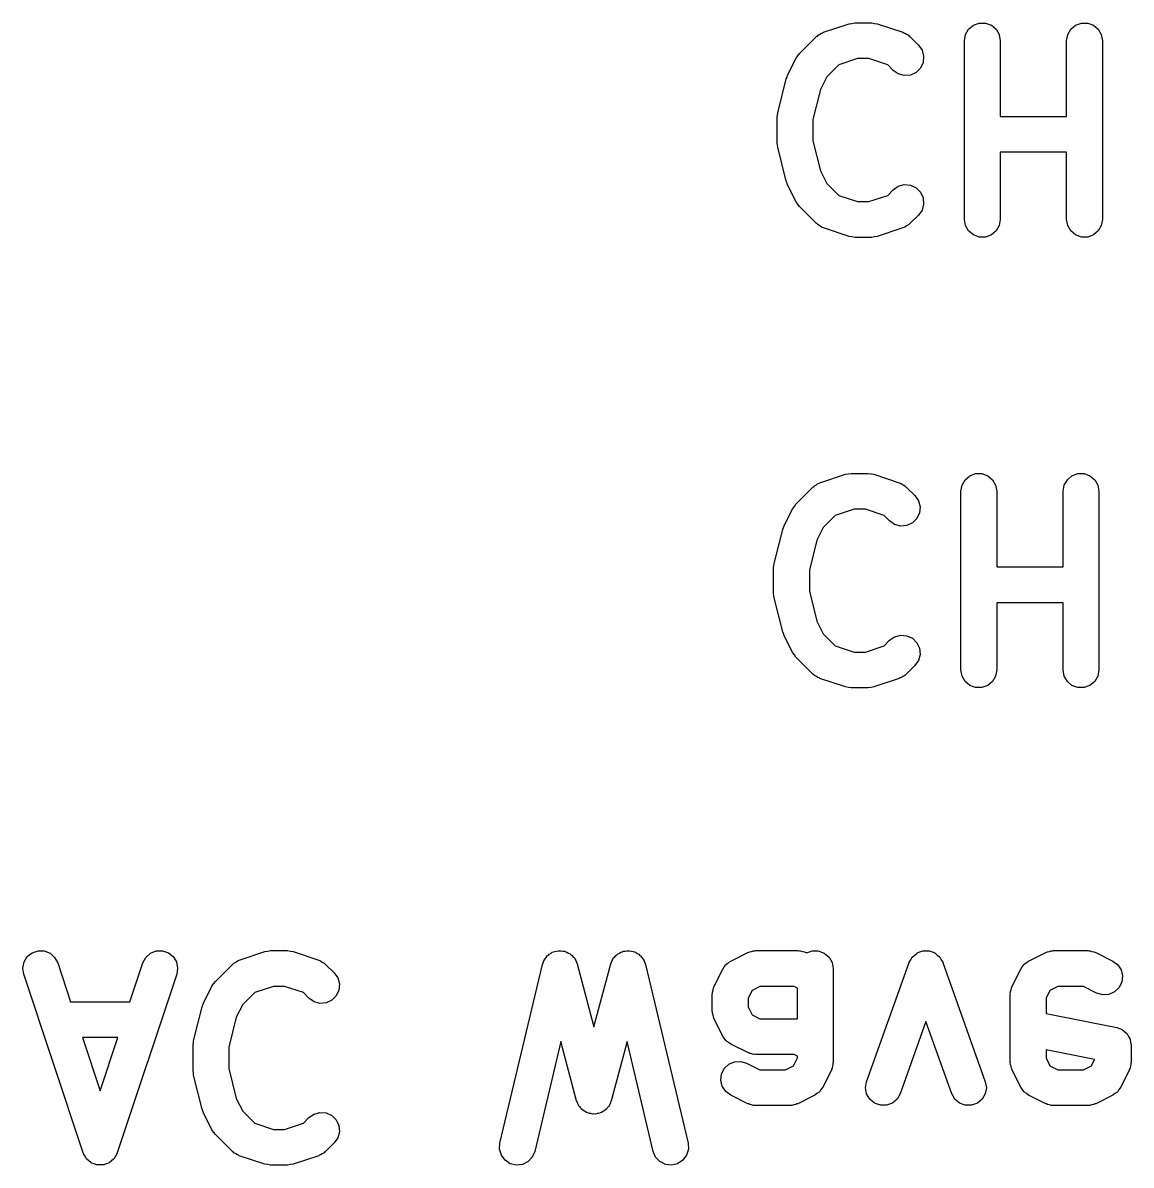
# Model space of a CAD drawing. Extents: x 91.3 to 189.8, y -113.5 to -60.4.
# Drawn here: x 170.24 to 176.44, y -94 to -87.61 of the extents above; entities that cross this region are included whole.
import ezdxf

# ---------------------------------------------------------------- set-up
doc = ezdxf.new("R2010")
doc.units = 0
doc.header["$MEASUREMENT"] = 0
doc.layers.add('BLACK', color=7, linetype='CONTINUOUS')

msp = doc.modelspace()

# ---------------------------------------------------------------- linework, layer by layer
at = {"layer": 'Black'}
for p, q in [((174.694, -87.6713), (174.703, -87.6646)), ((174.703, -87.6646), (174.709, -87.6631)), ((174.709, -87.6631), (174.714, -87.6604)), ((174.714, -87.6604), (174.857, -87.6128)), ((174.857, -87.6128), (174.873, -87.6104)), ((174.873, -87.6104), (174.889, -87.6076)), ((174.889, -87.6076), (174.984, -87.6076)), ((174.984, -87.6076), (175, -87.6104)), ((175, -87.6104), (175.015, -87.6128)), ((175.015, -87.6128), (175.158, -87.6604)), ((175.158, -87.6604), (175.163, -87.6631)), ((175.163, -87.6631), (175.169, -87.6646)), ((175.169, -87.6646), (175.179, -87.6713)), ((175.509, -87.6734), (175.526, -87.6433)), ((175.526, -87.6433), (175.553, -87.621)), ((175.553, -87.621), (175.585, -87.6091)), ((175.585, -87.6091), (175.62, -87.6091)), ((175.62, -87.6091), (175.653, -87.621)), ((175.653, -87.621), (175.679, -87.6433)), ((175.679, -87.6433), (175.697, -87.6734)), ((176.08, -87.6734), (176.098, -87.6433)), ((176.098, -87.6433), (176.124, -87.621)), ((176.124, -87.621), (176.157, -87.6091)), ((176.157, -87.6091), (176.192, -87.6091)), ((176.192, -87.6091), (176.224, -87.621)), ((176.224, -87.621), (176.251, -87.6433)), ((176.251, -87.6433), (176.268, -87.6734)), ((174.58, -87.7798), (174.675, -87.6845)), ((174.675, -87.6845), (174.68, -87.6812)), ((174.68, -87.6812), (174.684, -87.6769)), ((174.684, -87.6769), (174.694, -87.6713)), ((175.179, -87.6713), (175.189, -87.6769)), ((175.189, -87.6769), (175.193, -87.6812)), ((175.193, -87.6812), (175.197, -87.6845)), ((175.197, -87.6845), (175.245, -87.7321)), ((175.245, -87.7321), (175.265, -87.7606)), ((175.503, -87.7076), (175.509, -87.6734)), ((175.503, -88.7076), (175.503, -87.7076)), ((175.697, -87.6734), (175.703, -87.7076)), ((175.703, -87.7076), (175.703, -88.1314)), ((176.074, -87.7076), (176.08, -87.6734)), ((176.074, -88.1314), (176.074, -87.7076)), ((176.268, -87.6734), (176.274, -87.7076)), ((176.274, -87.7076), (176.274, -88.7076)), ((174.561, -87.8058), (174.571, -87.7929)), ((174.571, -87.7929), (174.58, -87.7798)), ((175.265, -87.7606), (175.274, -87.7941)), ((175.274, -87.7941), (175.271, -87.8287)), ((174.513, -87.901), (174.561, -87.8058)), ((174.8, -87.8426), (174.733, -87.9097)), ((174.905, -87.8076), (174.8, -87.8426)), ((174.968, -87.8076), (174.905, -87.8076)), ((175.073, -87.8426), (174.968, -87.8076)), ((175.104, -87.8736), (175.073, -87.8426)), ((175.256, -87.8602), (175.232, -87.8848)), ((175.271, -87.8287), (175.256, -87.8602)), ((174.458, -88.1119), (174.506, -87.9215)), ((174.506, -87.9215), (174.51, -87.9115)), ((174.51, -87.9115), (174.513, -87.901)), ((174.733, -87.9097), (174.697, -87.9806)), ((175.132, -87.8935), (175.104, -87.8736)), ((175.166, -87.9025), (175.132, -87.8935)), ((175.2, -87.8995), (175.166, -87.9025)), ((175.232, -87.8848), (175.2, -87.8995)), ((174.697, -87.9806), (174.655, -88.1485)), ((174.457, -88.1241), (174.458, -88.1119)), ((174.455, -88.1362), (174.457, -88.1241)), ((174.455, -88.279), (174.455, -88.1362)), ((174.655, -88.1485), (174.655, -88.2667)), ((175.703, -88.1314), (176.074, -88.1314)), ((174.457, -88.2911), (174.455, -88.279)), ((174.458, -88.3033), (174.457, -88.2911)), ((174.506, -88.4938), (174.458, -88.3033)), ((174.655, -88.2667), (174.697, -88.4346)), ((176.074, -88.3314), (175.703, -88.3314)), ((175.703, -88.3314), (175.703, -88.7076)), ((176.074, -88.7076), (176.074, -88.3314)), ((174.697, -88.4346), (174.733, -88.5055)), ((174.51, -88.5038), (174.506, -88.4938)), ((174.513, -88.5142), (174.51, -88.5038)), ((174.561, -88.6095), (174.513, -88.5142)), ((174.733, -88.5055), (174.8, -88.5726)), ((175.073, -88.5726), (175.104, -88.5417)), ((175.104, -88.5417), (175.132, -88.5218)), ((175.132, -88.5218), (175.166, -88.5128)), ((175.166, -88.5128), (175.2, -88.5158)), ((175.2, -88.5158), (175.232, -88.5305)), ((175.232, -88.5305), (175.256, -88.555)), ((175.256, -88.555), (175.271, -88.5865)), ((174.571, -88.6223), (174.561, -88.6095)), ((174.58, -88.6355), (174.571, -88.6223)), ((174.8, -88.5726), (174.905, -88.6076)), ((174.905, -88.6076), (174.968, -88.6076)), ((174.968, -88.6076), (175.073, -88.5726)), ((175.274, -88.6211), (175.265, -88.6546)), ((175.271, -88.5865), (175.274, -88.6211)), ((174.675, -88.7307), (174.58, -88.6355)), ((175.245, -88.6831), (175.197, -88.7307)), ((175.265, -88.6546), (175.245, -88.6831)), ((174.68, -88.734), (174.675, -88.7307)), ((174.684, -88.7383), (174.68, -88.734)), ((174.694, -88.7439), (174.684, -88.7383)), ((174.703, -88.7506), (174.694, -88.7439)), ((174.709, -88.7521), (174.703, -88.7506)), ((174.714, -88.7549), (174.709, -88.7521)), ((174.857, -88.8025), (174.714, -88.7549)), ((175.158, -88.7549), (175.015, -88.8025)), ((175.163, -88.7521), (175.158, -88.7549)), ((175.169, -88.7506), (175.163, -88.7521)), ((175.179, -88.7439), (175.169, -88.7506)), ((175.189, -88.7383), (175.179, -88.7439)), ((175.193, -88.734), (175.189, -88.7383)), ((175.197, -88.7307), (175.193, -88.734)), ((175.509, -88.7418), (175.503, -88.7076)), ((175.526, -88.7719), (175.509, -88.7418)), ((175.697, -88.7418), (175.679, -88.7719)), ((175.703, -88.7076), (175.697, -88.7418)), ((176.08, -88.7418), (176.074, -88.7076)), ((176.098, -88.7719), (176.08, -88.7418)), ((176.268, -88.7418), (176.251, -88.7719)), ((176.274, -88.7076), (176.268, -88.7418)), ((174.873, -88.8048), (174.857, -88.8025)), ((174.889, -88.8076), (174.873, -88.8048)), ((174.984, -88.8076), (174.889, -88.8076)), ((175, -88.8048), (174.984, -88.8076)), ((175.015, -88.8025), (175, -88.8048)), ((175.553, -88.7942), (175.526, -88.7719)), ((175.585, -88.8061), (175.553, -88.7942)), ((175.62, -88.8061), (175.585, -88.8061)), ((175.653, -88.7942), (175.62, -88.8061)), ((175.679, -88.7719), (175.653, -88.7942)), ((176.124, -88.7942), (176.098, -88.7719)), ((176.157, -88.8061), (176.124, -88.7942)), ((176.192, -88.8061), (176.157, -88.8061)), ((176.224, -88.7942), (176.192, -88.8061)), ((176.251, -88.7719), (176.224, -88.7942)), ((174.694, -90.1804), (174.837, -90.1328)), ((174.837, -90.1328), (174.853, -90.1304)), ((174.853, -90.1304), (174.869, -90.1276)), ((174.869, -90.1276), (174.964, -90.1276)), ((174.964, -90.1276), (174.98, -90.1304)), ((174.98, -90.1304), (174.995, -90.1328)), ((174.995, -90.1328), (175.138, -90.1804)), ((175.506, -90.1633), (175.533, -90.141)), ((175.533, -90.141), (175.565, -90.1291)), ((175.565, -90.1291), (175.6, -90.1291)), ((175.6, -90.1291), (175.633, -90.141)), ((175.633, -90.141), (175.659, -90.1633)), ((176.078, -90.1633), (176.104, -90.141)), ((176.104, -90.141), (176.137, -90.1291)), ((176.137, -90.1291), (176.172, -90.1291)), ((176.172, -90.1291), (176.204, -90.141)), ((176.204, -90.141), (176.231, -90.1633)), ((174.56, -90.2998), (174.655, -90.2045)), ((174.655, -90.2045), (174.66, -90.2012)), ((174.66, -90.2012), (174.664, -90.1969)), ((174.664, -90.1969), (174.674, -90.1913)), ((174.674, -90.1913), (174.683, -90.1846)), ((174.683, -90.1846), (174.689, -90.1831)), ((174.689, -90.1831), (174.694, -90.1804)), ((175.138, -90.1804), (175.143, -90.1831)), ((175.143, -90.1831), (175.149, -90.1846)), ((175.149, -90.1846), (175.159, -90.1913)), ((175.159, -90.1913), (175.169, -90.1969)), ((175.169, -90.1969), (175.173, -90.2012)), ((175.173, -90.2012), (175.177, -90.2045)), ((175.177, -90.2045), (175.225, -90.2521)), ((175.483, -90.2276), (175.489, -90.1934)), ((175.489, -90.1934), (175.506, -90.1633)), ((175.659, -90.1633), (175.677, -90.1934)), ((175.677, -90.1934), (175.683, -90.2276)), ((176.054, -90.2276), (176.06, -90.1934)), ((176.06, -90.1934), (176.078, -90.1633)), ((176.231, -90.1633), (176.248, -90.1934)), ((176.248, -90.1934), (176.254, -90.2276)), ((175.225, -90.2521), (175.245, -90.2806)), ((175.245, -90.2806), (175.254, -90.3141)), ((175.483, -91.2276), (175.483, -90.2276)), ((175.683, -90.2276), (175.683, -90.6514)), ((176.054, -90.6514), (176.054, -90.2276)), ((176.254, -90.2276), (176.254, -91.2276)), ((174.493, -90.421), (174.541, -90.3258)), ((174.541, -90.3258), (174.551, -90.3129)), ((174.551, -90.3129), (174.56, -90.2998)), ((174.885, -90.3276), (174.78, -90.3626)), ((174.948, -90.3276), (174.885, -90.3276)), ((175.053, -90.3626), (174.948, -90.3276)), ((175.251, -90.3487), (175.236, -90.3802)), ((175.254, -90.3141), (175.251, -90.3487)), ((174.78, -90.3626), (174.713, -90.4297)), ((175.084, -90.3936), (175.053, -90.3626)), ((175.112, -90.4135), (175.084, -90.3936)), ((175.146, -90.4225), (175.112, -90.4135)), ((175.212, -90.4048), (175.18, -90.4194)), ((175.236, -90.3802), (175.212, -90.4048)), ((174.438, -90.6319), (174.486, -90.4415)), ((174.486, -90.4415), (174.49, -90.4315)), ((174.49, -90.4315), (174.493, -90.421)), ((174.713, -90.4297), (174.677, -90.5006)), ((175.18, -90.4194), (175.146, -90.4225)), ((174.677, -90.5006), (174.635, -90.6685)), ((174.435, -90.6562), (174.437, -90.6441)), ((174.435, -90.799), (174.435, -90.6562)), ((174.437, -90.6441), (174.438, -90.6319)), ((174.635, -90.6685), (174.635, -90.7867)), ((175.683, -90.6514), (176.054, -90.6514)), ((174.437, -90.8111), (174.435, -90.799)), ((174.635, -90.7867), (174.677, -90.9546)), ((174.438, -90.8233), (174.437, -90.8111)), ((174.486, -91.0138), (174.438, -90.8233)), ((176.054, -90.8514), (175.683, -90.8514)), ((175.683, -90.8514), (175.683, -91.2276)), ((176.054, -91.2276), (176.054, -90.8514)), ((174.677, -90.9546), (174.713, -91.0255)), ((174.49, -91.0238), (174.486, -91.0138)), ((174.493, -91.0342), (174.49, -91.0238)), ((174.541, -91.1295), (174.493, -91.0342)), ((174.713, -91.0255), (174.78, -91.0926)), ((175.084, -91.0617), (175.112, -91.0418)), ((175.112, -91.0418), (175.146, -91.0328)), ((175.146, -91.0328), (175.18, -91.0358)), ((175.18, -91.0358), (175.212, -91.0505)), ((175.212, -91.0505), (175.236, -91.075)), ((174.78, -91.0926), (174.885, -91.1276)), ((174.948, -91.1276), (175.053, -91.0926)), ((175.053, -91.0926), (175.084, -91.0617)), ((175.236, -91.075), (175.251, -91.1065)), ((175.251, -91.1065), (175.254, -91.1411)), ((174.551, -91.1423), (174.541, -91.1295)), ((174.56, -91.1555), (174.551, -91.1423)), ((174.655, -91.2507), (174.56, -91.1555)), ((174.885, -91.1276), (174.948, -91.1276)), ((175.245, -91.1746), (175.225, -91.2031)), ((175.254, -91.1411), (175.245, -91.1746)), ((175.225, -91.2031), (175.177, -91.2507)), ((175.489, -91.2618), (175.483, -91.2276)), ((175.683, -91.2276), (175.677, -91.2618)), ((176.06, -91.2618), (176.054, -91.2276)), ((176.254, -91.2276), (176.248, -91.2618)), ((174.66, -91.254), (174.655, -91.2507)), ((174.664, -91.2583), (174.66, -91.254)), ((174.674, -91.2639), (174.664, -91.2583)), ((174.683, -91.2706), (174.674, -91.2639)), ((174.689, -91.2721), (174.683, -91.2706)), ((174.694, -91.2749), (174.689, -91.2721)), ((174.837, -91.3225), (174.694, -91.2749)), ((175.138, -91.2749), (174.995, -91.3225)), ((175.143, -91.2721), (175.138, -91.2749)), ((175.149, -91.2706), (175.143, -91.2721)), ((175.159, -91.2639), (175.149, -91.2706)), ((175.169, -91.2583), (175.159, -91.2639)), ((175.173, -91.254), (175.169, -91.2583)), ((175.177, -91.2507), (175.173, -91.254)), ((175.506, -91.2919), (175.489, -91.2618)), ((175.533, -91.3142), (175.506, -91.2919)), ((175.659, -91.2919), (175.633, -91.3142)), ((175.677, -91.2618), (175.659, -91.2919)), ((176.078, -91.2919), (176.06, -91.2618)), ((176.104, -91.3142), (176.078, -91.2919)), ((176.231, -91.2919), (176.204, -91.3142)), ((176.248, -91.2618), (176.231, -91.2919)), ((174.853, -91.3248), (174.837, -91.3225)), ((174.869, -91.3276), (174.853, -91.3248)), ((174.964, -91.3276), (174.869, -91.3276)), ((174.98, -91.3248), (174.964, -91.3276)), ((174.995, -91.3225), (174.98, -91.3248)), ((175.565, -91.3261), (175.533, -91.3142)), ((175.6, -91.3261), (175.565, -91.3261)), ((175.633, -91.3142), (175.6, -91.3261)), ((176.137, -91.3261), (176.104, -91.3142)), ((176.172, -91.3261), (176.137, -91.3261)), ((176.204, -91.3142), (176.172, -91.3261)), ((170.242, -92.8609), (170.26, -92.8313)), ((170.26, -92.8313), (170.287, -92.8097)), ((170.287, -92.8097), (170.32, -92.7987)), ((170.32, -92.7987), (170.355, -92.7996)), ((170.355, -92.7996), (170.387, -92.8124)), ((170.387, -92.8124), (170.413, -92.8355)), ((170.413, -92.8355), (170.43, -92.866)), ((170.907, -92.866), (170.923, -92.8355)), ((170.923, -92.8355), (170.949, -92.8124)), ((170.949, -92.8124), (170.981, -92.7996)), ((170.981, -92.7996), (171.016, -92.7987)), ((171.016, -92.7987), (171.049, -92.8097)), ((171.049, -92.8097), (171.076, -92.8313)), ((171.076, -92.8313), (171.094, -92.8609)), ((171.446, -92.8504), (171.589, -92.8028)), ((171.589, -92.8028), (171.605, -92.8004)), ((171.605, -92.8004), (171.62, -92.7976)), ((171.62, -92.7976), (171.716, -92.7976)), ((171.716, -92.7976), (171.732, -92.8004)), ((171.732, -92.8004), (171.747, -92.8028)), ((171.747, -92.8028), (171.89, -92.8504)), ((173.153, -92.8493), (173.156, -92.8426)), ((173.156, -92.8426), (173.163, -92.8352)), ((173.163, -92.8352), (173.169, -92.8268)), ((173.169, -92.8268), (173.175, -92.8226)), ((173.175, -92.8226), (173.18, -92.8173)), ((173.18, -92.8173), (173.189, -92.8128)), ((173.189, -92.8128), (173.197, -92.8069)), ((173.197, -92.8069), (173.204, -92.8051)), ((173.204, -92.8051), (173.211, -92.8018)), ((173.211, -92.8018), (173.221, -92.8006)), ((173.221, -92.8006), (173.231, -92.798)), ((173.231, -92.798), (173.238, -92.7986)), ((173.238, -92.7986), (173.245, -92.7978)), ((173.245, -92.7978), (173.255, -92.8002)), ((173.255, -92.8002), (173.266, -92.8011)), ((173.266, -92.8011), (173.272, -92.8041)), ((173.272, -92.8041), (173.279, -92.8058)), ((173.279, -92.8058), (173.288, -92.8115)), ((173.288, -92.8115), (173.297, -92.8158)), ((173.297, -92.8158), (173.302, -92.8209)), ((173.302, -92.8209), (173.308, -92.825)), ((173.308, -92.825), (173.314, -92.8331)), ((173.314, -92.8331), (173.322, -92.8404)), ((173.322, -92.8404), (173.325, -92.847)), ((173.535, -92.847), (173.538, -92.8404)), ((173.538, -92.8404), (173.546, -92.8331)), ((173.546, -92.8331), (173.552, -92.825)), ((173.552, -92.825), (173.558, -92.8209)), ((173.558, -92.8209), (173.563, -92.8158)), ((173.563, -92.8158), (173.572, -92.8115)), ((173.572, -92.8115), (173.581, -92.8058)), ((173.581, -92.8058), (173.588, -92.8041)), ((173.588, -92.8041), (173.594, -92.8011)), ((173.594, -92.8011), (173.605, -92.8002)), ((173.605, -92.8002), (173.615, -92.7978)), ((173.615, -92.7978), (173.622, -92.7986)), ((173.622, -92.7986), (173.629, -92.798)), ((173.629, -92.798), (173.639, -92.8006)), ((173.639, -92.8006), (173.649, -92.8018)), ((173.649, -92.8018), (173.656, -92.8051)), ((173.656, -92.8051), (173.663, -92.8069)), ((173.663, -92.8069), (173.671, -92.8128)), ((173.671, -92.8128), (173.68, -92.8173)), ((173.68, -92.8173), (173.685, -92.8226)), ((173.685, -92.8226), (173.691, -92.8268)), ((173.691, -92.8268), (173.697, -92.8352)), ((173.697, -92.8352), (173.704, -92.8426)), ((173.704, -92.8426), (173.707, -92.8493)), ((174.195, -92.8558), (174.29, -92.8082)), ((174.29, -92.8082), (174.296, -92.8065)), ((174.296, -92.8065), (174.301, -92.8036)), ((174.301, -92.8036), (174.312, -92.8016)), ((174.312, -92.8016), (174.323, -92.7983)), ((174.323, -92.7983), (174.329, -92.7986)), ((174.329, -92.7986), (174.335, -92.7976)), ((174.335, -92.7976), (174.573, -92.7976)), ((174.573, -92.7976), (174.579, -92.7986)), ((174.579, -92.7986), (174.584, -92.7983)), ((174.584, -92.7983), (174.596, -92.8016)), ((174.596, -92.8016), (174.607, -92.8036)), ((174.607, -92.8036), (174.612, -92.8065)), ((174.612, -92.8065), (174.618, -92.8082)), ((174.618, -92.8082), (174.621, -92.8099)), ((174.621, -92.8099), (174.651, -92.7991)), ((174.651, -92.7991), (174.685, -92.7991)), ((174.685, -92.7991), (174.718, -92.811)), ((174.718, -92.811), (174.745, -92.8333)), ((174.745, -92.8333), (174.762, -92.8634)), ((175.202, -92.8483), (175.21, -92.8338)), ((175.21, -92.8338), (175.211, -92.8334)), ((175.211, -92.8329), (175.224, -92.8221)), ((175.211, -92.8334), (175.211, -92.8329)), ((175.224, -92.8221), (175.237, -92.8113)), ((175.237, -92.8111), (175.238, -92.8107)), ((175.237, -92.8113), (175.237, -92.8111)), ((175.238, -92.8107), (175.253, -92.8051)), ((175.253, -92.8051), (175.269, -92.7992)), ((175.269, -92.7992), (175.27, -92.7992)), ((175.27, -92.7992), (175.27, -92.799)), ((175.27, -92.799), (175.287, -92.7991)), ((175.287, -92.7991), (175.304, -92.799)), ((175.304, -92.799), (175.304, -92.7992)), ((175.304, -92.7992), (175.305, -92.7992)), ((175.305, -92.7992), (175.321, -92.8051)), ((175.321, -92.8051), (175.337, -92.8107)), ((175.337, -92.8107), (175.337, -92.8111)), ((175.337, -92.8111), (175.338, -92.8113)), ((175.338, -92.8113), (175.35, -92.8222)), ((175.35, -92.8222), (175.363, -92.8329)), ((175.363, -92.8329), (175.364, -92.8334)), ((175.364, -92.8334), (175.364, -92.8338)), ((175.364, -92.8338), (175.372, -92.8484)), ((175.861, -92.8558), (175.957, -92.8082)), ((175.957, -92.8082), (175.962, -92.8065)), ((175.962, -92.8065), (175.967, -92.8036)), ((175.967, -92.8036), (175.979, -92.8016)), ((175.979, -92.8016), (175.99, -92.7983)), ((175.99, -92.7983), (175.996, -92.7986)), ((175.996, -92.7986), (176.001, -92.7976)), ((176.001, -92.7976), (176.192, -92.7976)), ((176.192, -92.7976), (176.198, -92.7986)), ((176.198, -92.7986), (176.203, -92.7983)), ((176.203, -92.7983), (176.215, -92.8016)), ((176.215, -92.8016), (176.226, -92.8036)), ((176.226, -92.8036), (176.231, -92.8065)), ((176.231, -92.8065), (176.237, -92.8082)), ((176.237, -92.8082), (176.332, -92.8558)), ((170.235, -92.8949), (170.242, -92.8609)), ((170.24, -92.9292), (170.235, -92.8949)), ((170.43, -92.866), (170.502, -93.0833)), ((170.834, -93.0833), (170.907, -92.866)), ((171.094, -92.8609), (171.101, -92.8949)), ((171.101, -92.8949), (171.096, -92.9292)), ((171.312, -92.9698), (171.407, -92.8745)), ((171.407, -92.8745), (171.412, -92.8712)), ((171.412, -92.8712), (171.415, -92.8669)), ((171.415, -92.8669), (171.426, -92.8613)), ((171.426, -92.8613), (171.435, -92.8546)), ((171.435, -92.8546), (171.441, -92.8531)), ((171.441, -92.8531), (171.446, -92.8504)), ((171.89, -92.8504), (171.895, -92.8531)), ((171.895, -92.8531), (171.901, -92.8546)), ((171.901, -92.8546), (171.91, -92.8613)), ((171.91, -92.8613), (171.921, -92.8669)), ((171.921, -92.8669), (171.925, -92.8712)), ((171.925, -92.8712), (171.929, -92.8745)), ((171.929, -92.8745), (171.977, -92.9221)), ((172.904, -93.8745), (173.142, -92.8745)), ((173.142, -92.8745), (173.146, -92.8651)), ((173.146, -92.8651), (173.149, -92.8552)), ((173.149, -92.8552), (173.153, -92.8493)), ((173.325, -92.847), (173.329, -92.8528)), ((173.329, -92.8528), (173.332, -92.8626)), ((173.332, -92.8626), (173.336, -92.8719)), ((173.336, -92.8719), (173.43, -93.2238)), ((173.43, -93.2238), (173.524, -92.8719)), ((173.524, -92.8719), (173.528, -92.8626)), ((173.528, -92.8626), (173.531, -92.8528)), ((173.531, -92.8528), (173.535, -92.847)), ((173.707, -92.8493), (173.711, -92.8552)), ((173.711, -92.8552), (173.714, -92.8651)), ((173.714, -92.8651), (173.718, -92.8745)), ((173.718, -92.8745), (173.956, -93.8745)), ((174.102, -92.9958), (174.15, -92.9005)), ((174.15, -92.9005), (174.159, -92.8887)), ((174.159, -92.8887), (174.167, -92.8765)), ((174.167, -92.8765), (174.169, -92.8748)), ((174.169, -92.8748), (174.171, -92.8726)), ((174.171, -92.8726), (174.183, -92.8645)), ((174.183, -92.8645), (174.195, -92.8558)), ((174.762, -92.8634), (174.768, -92.8976)), ((174.768, -92.8976), (174.768, -93.4214)), ((174.955, -93.5307), (175.193, -92.864)), ((175.193, -92.8628), (175.202, -92.8483)), ((175.193, -92.8635), (175.193, -92.8628)), ((175.193, -92.864), (175.193, -92.8635)), ((175.372, -92.8484), (175.381, -92.8628)), ((175.381, -92.8628), (175.381, -92.8635)), ((175.381, -92.8635), (175.381, -92.864)), ((175.381, -92.864), (175.619, -93.5307)), ((175.769, -92.9958), (175.817, -92.9005)), ((175.817, -92.9005), (175.825, -92.8887)), ((175.825, -92.8887), (175.834, -92.8765)), ((175.834, -92.8765), (175.836, -92.8748)), ((175.836, -92.8748), (175.837, -92.8726)), ((175.837, -92.8726), (175.85, -92.8645)), ((175.85, -92.8645), (175.861, -92.8558)), ((176.332, -92.8558), (176.36, -92.8765)), ((176.36, -92.8765), (176.379, -92.9055)), ((176.379, -92.9055), (176.387, -92.9392)), ((170.573, -93.9292), (170.24, -92.9292)), ((171.096, -92.9292), (170.763, -93.9292)), ((171.302, -92.9829), (171.312, -92.9698)), ((171.977, -92.9221), (171.997, -92.9506)), ((171.997, -92.9506), (172.006, -92.9841)), ((176.383, -92.9737), (176.367, -93.0048)), ((176.387, -92.9392), (176.383, -92.9737)), ((171.245, -93.091), (171.293, -92.9958)), ((171.293, -92.9958), (171.302, -92.9829)), ((171.532, -93.0326), (171.465, -93.0997)), ((171.637, -92.9976), (171.532, -93.0326)), ((171.699, -92.9976), (171.637, -92.9976)), ((171.805, -93.0326), (171.699, -92.9976)), ((171.835, -93.0636), (171.805, -93.0326)), ((172.003, -93.0187), (171.988, -93.0502)), ((172.006, -92.9841), (172.003, -93.0187)), ((174.092, -93.0405), (174.093, -93.0348)), ((174.093, -93.029), (174.096, -93.0178)), ((174.093, -93.0348), (174.093, -93.029)), ((174.096, -93.0178), (174.098, -93.0063)), ((174.098, -93.0063), (174.101, -93.0013)), ((174.101, -93.0013), (174.102, -92.9958)), ((174.314, -93.0198), (174.292, -93.0641)), ((174.358, -92.9976), (174.314, -93.0198)), ((174.549, -92.9976), (174.358, -92.9976)), ((174.568, -93.007), (174.549, -92.9976)), ((174.568, -93.1786), (174.568, -93.007)), ((175.759, -93.029), (175.763, -93.0178)), ((175.76, -93.0348), (175.759, -93.029)), ((175.759, -93.0405), (175.76, -93.0348)), ((175.763, -93.0178), (175.765, -93.0063)), ((175.765, -93.0063), (175.767, -93.0013)), ((175.767, -93.0013), (175.769, -92.9958)), ((175.981, -93.0198), (175.959, -93.0641)), ((176.025, -92.9976), (175.981, -93.0198)), ((176.168, -92.9976), (176.025, -92.9976)), ((176.242, -93.0347), (176.168, -92.9976)), ((176.276, -93.0446), (176.242, -93.0347)), ((176.342, -93.0287), (176.31, -93.0425)), ((176.367, -93.0048), (176.342, -93.0287)), ((170.502, -93.0833), (170.834, -93.0833)), ((171.238, -93.1115), (171.242, -93.1015)), ((171.242, -93.1015), (171.245, -93.091)), ((171.465, -93.0997), (171.429, -93.1706)), ((171.864, -93.0835), (171.835, -93.0636)), ((171.897, -93.0925), (171.864, -93.0835)), ((171.932, -93.0894), (171.897, -93.0925)), ((171.964, -93.0748), (171.932, -93.0894)), ((171.988, -93.0502), (171.964, -93.0748)), ((174.092, -93.1357), (174.092, -93.0405)), ((174.292, -93.0641), (174.292, -93.1121)), ((175.759, -93.4214), (175.759, -93.0405)), ((175.959, -93.0641), (175.959, -93.149)), ((176.31, -93.0425), (176.276, -93.0446)), ((171.19, -93.3019), (171.238, -93.1115)), ((174.093, -93.1414), (174.092, -93.1357)), ((174.093, -93.1471), (174.093, -93.1414)), ((174.096, -93.1584), (174.093, -93.1471)), ((174.098, -93.1699), (174.096, -93.1584)), ((174.292, -93.1121), (174.314, -93.1564)), ((174.314, -93.1564), (174.358, -93.1786)), ((175.959, -93.149), (176.354, -93.2281)), ((171.429, -93.1706), (171.387, -93.3385)), ((174.101, -93.1749), (174.098, -93.1699)), ((174.102, -93.1804), (174.101, -93.1749)), ((174.15, -93.2757), (174.102, -93.1804)), ((174.358, -93.1786), (174.568, -93.1786)), ((175.287, -93.1949), (175.143, -93.5979)), ((175.431, -93.5979), (175.287, -93.1949)), ((176.354, -93.2281), (176.369, -93.234)), ((170.569, -93.2833), (170.668, -93.5814)), ((170.767, -93.2833), (170.569, -93.2833)), ((170.668, -93.5814), (170.767, -93.2833)), ((174.159, -93.2875), (174.15, -93.2757)), ((174.167, -93.2997), (174.159, -93.2875)), ((176.369, -93.234), (176.385, -93.2396)), ((176.385, -93.2396), (176.386, -93.2403)), ((176.386, -93.2403), (176.387, -93.2408)), ((176.387, -93.2408), (176.399, -93.2515)), ((176.399, -93.2515), (176.411, -93.2619)), ((176.411, -93.2619), (176.412, -93.2629)), ((176.412, -93.2629), (176.413, -93.2637)), ((176.413, -93.2637), (176.421, -93.2779)), ((176.421, -93.2779), (176.429, -93.292)), ((176.429, -93.292), (176.429, -93.2931)), ((176.429, -93.2931), (176.429, -93.2941)), ((171.187, -93.3262), (171.189, -93.3141)), ((171.187, -93.469), (171.187, -93.3262)), ((171.189, -93.3141), (171.19, -93.3019)), ((171.387, -93.3385), (171.387, -93.4567)), ((173.245, -93.3063), (173.099, -93.9208)), ((173.333, -93.6377), (173.245, -93.3063)), ((173.615, -93.3063), (173.527, -93.6377)), ((173.761, -93.9208), (173.615, -93.3063)), ((174.169, -93.3013), (174.167, -93.2997)), ((174.171, -93.3036), (174.169, -93.3013)), ((174.183, -93.3116), (174.171, -93.3036)), ((174.195, -93.3204), (174.183, -93.3116)), ((174.29, -93.368), (174.195, -93.3204)), ((176.23, -93.4072), (175.959, -93.3529)), ((175.959, -93.3529), (175.959, -93.3978)), ((176.429, -93.2941), (176.432, -93.3102)), ((176.432, -93.3102), (176.435, -93.3262)), ((176.435, -93.3262), (176.435, -93.4214)), ((174.184, -93.4332), (174.216, -93.4194)), ((174.216, -93.4194), (174.251, -93.4173)), ((174.251, -93.4173), (174.284, -93.4272)), ((174.296, -93.3697), (174.29, -93.368)), ((174.301, -93.3725), (174.296, -93.3697)), ((174.312, -93.3746), (174.301, -93.3725)), ((174.323, -93.3779), (174.312, -93.3746)), ((174.329, -93.3776), (174.323, -93.3779)), ((174.335, -93.3786), (174.329, -93.3776)), ((174.549, -93.3786), (174.335, -93.3786)), ((174.546, -93.4421), (174.568, -93.3978)), ((174.568, -93.388), (174.549, -93.3786)), ((174.568, -93.3978), (174.568, -93.388)), ((174.768, -93.4214), (174.767, -93.4271)), ((175.76, -93.4271), (175.759, -93.4214)), ((175.959, -93.3978), (175.981, -93.4421)), ((176.213, -93.4421), (176.23, -93.4072)), ((176.435, -93.4214), (176.434, -93.4271)), ((171.189, -93.4811), (171.187, -93.469)), ((171.19, -93.4933), (171.189, -93.4811)), ((171.387, -93.4567), (171.429, -93.6246)), ((174.144, -93.4882), (174.159, -93.4571)), ((174.159, -93.4571), (174.184, -93.4332)), ((174.284, -93.4272), (174.358, -93.4643)), ((174.358, -93.4643), (174.502, -93.4643)), ((174.502, -93.4643), (174.546, -93.4421)), ((174.758, -93.4662), (174.71, -93.5614)), ((174.759, -93.4606), (174.758, -93.4662)), ((174.762, -93.4556), (174.759, -93.4606)), ((174.764, -93.4441), (174.762, -93.4556)), ((174.767, -93.4329), (174.764, -93.4441)), ((174.767, -93.4271), (174.767, -93.4329)), ((175.759, -93.4329), (175.76, -93.4271)), ((175.763, -93.4441), (175.759, -93.4329)), ((175.765, -93.4556), (175.763, -93.4441)), ((175.767, -93.4606), (175.765, -93.4556)), ((175.769, -93.4661), (175.767, -93.4606)), ((175.817, -93.5614), (175.769, -93.4661)), ((175.981, -93.4421), (176.025, -93.4643)), ((176.025, -93.4643), (176.168, -93.4643)), ((176.168, -93.4643), (176.213, -93.4421)), ((176.424, -93.4662), (176.377, -93.5614)), ((176.426, -93.4606), (176.424, -93.4662)), ((176.429, -93.4556), (176.426, -93.4606)), ((176.431, -93.4441), (176.429, -93.4556)), ((176.434, -93.4329), (176.431, -93.4441)), ((176.434, -93.4271), (176.434, -93.4329)), ((171.238, -93.6838), (171.19, -93.4933)), ((174.14, -93.5227), (174.144, -93.4882)), ((174.148, -93.5564), (174.14, -93.5227)), ((174.949, -93.5649), (174.955, -93.5307)), ((175.619, -93.5307), (175.625, -93.5649)), ((174.167, -93.5854), (174.148, -93.5564)), ((174.195, -93.6061), (174.167, -93.5854)), ((174.29, -93.6537), (174.195, -93.6061)), ((174.665, -93.6061), (174.57, -93.6537)), ((174.677, -93.5974), (174.665, -93.6061)), ((174.689, -93.5893), (174.677, -93.5974)), ((174.691, -93.5871), (174.689, -93.5893)), ((174.693, -93.5854), (174.691, -93.5871)), ((174.701, -93.5732), (174.693, -93.5854)), ((174.71, -93.5614), (174.701, -93.5732)), ((174.955, -93.5991), (174.949, -93.5649)), ((174.973, -93.629), (174.955, -93.5991)), ((175.143, -93.5979), (175.126, -93.6281)), ((175.448, -93.6281), (175.431, -93.5979)), ((175.619, -93.5991), (175.601, -93.629)), ((175.625, -93.5649), (175.619, -93.5991)), ((175.825, -93.5732), (175.817, -93.5614)), ((175.834, -93.5854), (175.825, -93.5732)), ((175.836, -93.5871), (175.834, -93.5854)), ((175.837, -93.5893), (175.836, -93.5871)), ((175.85, -93.5974), (175.837, -93.5893)), ((175.861, -93.6061), (175.85, -93.5974)), ((175.957, -93.6537), (175.861, -93.6061)), ((176.332, -93.6061), (176.237, -93.6537)), ((176.344, -93.5974), (176.332, -93.6061)), ((176.356, -93.5893), (176.344, -93.5974)), ((176.358, -93.5871), (176.356, -93.5893)), ((176.36, -93.5854), (176.358, -93.5871)), ((176.368, -93.5732), (176.36, -93.5854)), ((176.377, -93.5614), (176.368, -93.5732)), ((171.429, -93.6246), (171.465, -93.6955)), ((173.337, -93.6457), (173.333, -93.6377)), ((173.339, -93.6543), (173.337, -93.6457)), ((173.344, -93.6613), (173.339, -93.6543)), ((173.348, -93.6692), (173.344, -93.6613)), ((173.354, -93.6754), (173.348, -93.6692)), ((173.359, -93.6827), (173.354, -93.6754)), ((173.506, -93.6754), (173.501, -93.6827)), ((173.512, -93.6692), (173.506, -93.6754)), ((173.516, -93.6613), (173.512, -93.6692)), ((173.521, -93.6543), (173.516, -93.6613)), ((173.523, -93.6457), (173.521, -93.6543)), ((173.527, -93.6377), (173.523, -93.6457)), ((174.296, -93.6554), (174.29, -93.6537)), ((174.301, -93.6583), (174.296, -93.6554)), ((174.312, -93.6603), (174.301, -93.6583)), ((174.323, -93.6636), (174.312, -93.6603)), ((174.329, -93.6633), (174.323, -93.6636)), ((174.335, -93.6643), (174.329, -93.6633)), ((174.525, -93.6643), (174.335, -93.6643)), ((174.531, -93.6633), (174.525, -93.6643)), ((174.537, -93.6636), (174.531, -93.6633)), ((174.548, -93.6603), (174.537, -93.6636)), ((174.559, -93.6583), (174.548, -93.6603)), ((174.564, -93.6554), (174.559, -93.6583)), ((174.57, -93.6537), (174.564, -93.6554)), ((175, -93.6512), (174.973, -93.629)), ((175.032, -93.6629), (175, -93.6512)), ((175.067, -93.6627), (175.032, -93.6629)), ((175.1, -93.6506), (175.067, -93.6627)), ((175.126, -93.6281), (175.1, -93.6506)), ((175.475, -93.6506), (175.448, -93.6281)), ((175.507, -93.6627), (175.475, -93.6506)), ((175.542, -93.6629), (175.507, -93.6627)), ((175.575, -93.6512), (175.542, -93.6629)), ((175.601, -93.629), (175.575, -93.6512)), ((175.962, -93.6554), (175.957, -93.6537)), ((175.967, -93.6583), (175.962, -93.6554)), ((175.979, -93.6603), (175.967, -93.6583)), ((175.99, -93.6636), (175.979, -93.6603)), ((175.996, -93.6633), (175.99, -93.6636)), ((176.001, -93.6643), (175.996, -93.6633)), ((176.192, -93.6643), (176.001, -93.6643)), ((176.198, -93.6633), (176.192, -93.6643)), ((176.203, -93.6636), (176.198, -93.6633)), ((176.215, -93.6603), (176.203, -93.6636)), ((176.226, -93.6583), (176.215, -93.6603)), ((176.231, -93.6554), (176.226, -93.6583)), ((176.237, -93.6537), (176.231, -93.6554)), ((171.242, -93.6938), (171.238, -93.6838)), ((171.245, -93.7042), (171.242, -93.6938)), ((171.293, -93.7995), (171.245, -93.7042)), ((171.465, -93.6955), (171.532, -93.7626)), ((171.805, -93.7626), (171.835, -93.7317)), ((171.835, -93.7317), (171.864, -93.7118)), ((171.864, -93.7118), (171.897, -93.7028)), ((171.897, -93.7028), (171.932, -93.7058)), ((171.932, -93.7058), (171.964, -93.7205)), ((171.964, -93.7205), (171.988, -93.745)), ((173.366, -93.6876), (173.359, -93.6827)), ((173.373, -93.6938), (173.366, -93.6876)), ((173.381, -93.6975), (173.373, -93.6938)), ((173.388, -93.7026), (173.381, -93.6975)), ((173.396, -93.7048), (173.388, -93.7026)), ((173.404, -93.7085), (173.396, -93.7048)), ((173.413, -93.7093), (173.404, -93.7085)), ((173.421, -93.7115), (173.413, -93.7093)), ((173.43, -93.7108), (173.421, -93.7115)), ((173.439, -93.7115), (173.43, -93.7108)), ((173.447, -93.7092), (173.439, -93.7115)), ((173.456, -93.7085), (173.447, -93.7092)), ((173.464, -93.7048), (173.456, -93.7085)), ((173.472, -93.7026), (173.464, -93.7048)), ((173.479, -93.6975), (173.472, -93.7026)), ((173.487, -93.6938), (173.479, -93.6975)), ((173.494, -93.6876), (173.487, -93.6938)), ((173.501, -93.6827), (173.494, -93.6876)), ((171.302, -93.8123), (171.293, -93.7995)), ((171.532, -93.7626), (171.637, -93.7976)), ((171.637, -93.7976), (171.699, -93.7976)), ((171.699, -93.7976), (171.805, -93.7626)), ((171.988, -93.745), (172.003, -93.7765)), ((172.003, -93.7765), (172.006, -93.8111)), ((171.312, -93.8255), (171.302, -93.8123)), ((171.407, -93.9207), (171.312, -93.8255)), ((171.997, -93.8446), (171.977, -93.8731)), ((172.006, -93.8111), (171.997, -93.8446)), ((170.575, -93.9317), (170.573, -93.9292)), ((170.575, -93.9344), (170.575, -93.9317)), ((170.762, -93.9317), (170.761, -93.9344)), ((170.763, -93.9292), (170.762, -93.9317)), ((171.412, -93.924), (171.407, -93.9207)), ((171.415, -93.9283), (171.412, -93.924)), ((171.426, -93.9339), (171.415, -93.9283)), ((171.921, -93.9283), (171.91, -93.9339)), ((171.925, -93.924), (171.921, -93.9283)), ((171.929, -93.9207), (171.925, -93.924)), ((171.977, -93.8731), (171.929, -93.9207)), ((172.902, -93.9091), (172.904, -93.8745)), ((172.912, -93.9424), (172.902, -93.9091)), ((173.099, -93.9208), (173.085, -93.9527)), ((173.775, -93.9527), (173.761, -93.9208)), ((173.958, -93.9091), (173.948, -93.9424)), ((173.956, -93.8745), (173.958, -93.9091)), ((170.583, -93.9469), (170.575, -93.9344)), ((170.59, -93.9598), (170.583, -93.9469)), ((170.592, -93.9616), (170.59, -93.9598)), ((170.593, -93.964), (170.592, -93.9616)), ((170.605, -93.9731), (170.593, -93.964)), ((170.616, -93.9828), (170.605, -93.9731)), ((170.618, -93.9838), (170.616, -93.9828)), ((170.62, -93.9856), (170.618, -93.9838)), ((170.634, -93.9902), (170.62, -93.9856)), ((170.648, -93.9956), (170.634, -93.9902)), ((170.651, -93.9957), (170.648, -93.9956)), ((170.653, -93.9965), (170.651, -93.9957)), ((170.668, -93.9961), (170.653, -93.9965)), ((170.683, -93.9965), (170.668, -93.9961)), ((170.685, -93.9957), (170.683, -93.9965)), ((170.688, -93.9956), (170.685, -93.9957)), ((170.702, -93.9902), (170.688, -93.9956)), ((170.716, -93.9856), (170.702, -93.9902)), ((170.718, -93.9838), (170.716, -93.9856)), ((170.72, -93.9828), (170.718, -93.9838)), ((170.731, -93.9731), (170.72, -93.9828)), ((170.743, -93.964), (170.731, -93.9731)), ((170.744, -93.9616), (170.743, -93.964)), ((170.746, -93.9598), (170.744, -93.9616)), ((170.753, -93.9469), (170.746, -93.9598)), ((170.761, -93.9344), (170.753, -93.9469)), ((171.435, -93.9406), (171.426, -93.9339)), ((171.441, -93.9421), (171.435, -93.9406)), ((171.446, -93.9449), (171.441, -93.9421)), ((171.589, -93.9925), (171.446, -93.9449)), ((171.605, -93.9948), (171.589, -93.9925)), ((171.62, -93.9976), (171.605, -93.9948)), ((171.732, -93.9948), (171.716, -93.9976)), ((171.747, -93.9925), (171.732, -93.9948)), ((171.89, -93.9449), (171.747, -93.9925)), ((171.895, -93.9421), (171.89, -93.9449)), ((171.901, -93.9406), (171.895, -93.9421)), ((171.91, -93.9339), (171.901, -93.9406)), ((172.933, -93.9703), (172.912, -93.9424)), ((172.962, -93.9894), (172.933, -93.9703)), ((172.996, -93.9974), (172.962, -93.9894)), ((173.03, -93.9934), (172.996, -93.9974)), ((173.061, -93.9779), (173.03, -93.9934)), ((173.085, -93.9527), (173.061, -93.9779)), ((173.799, -93.9779), (173.775, -93.9527)), ((173.83, -93.9934), (173.799, -93.9779)), ((173.864, -93.9974), (173.83, -93.9934)), ((173.898, -93.9894), (173.864, -93.9974)), ((173.927, -93.9703), (173.898, -93.9894)), ((173.948, -93.9424), (173.927, -93.9703)), ((171.716, -93.9976), (171.62, -93.9976))]:
    msp.add_line(p, q, dxfattribs=at)

doc.saveas('drawing.dxf')
